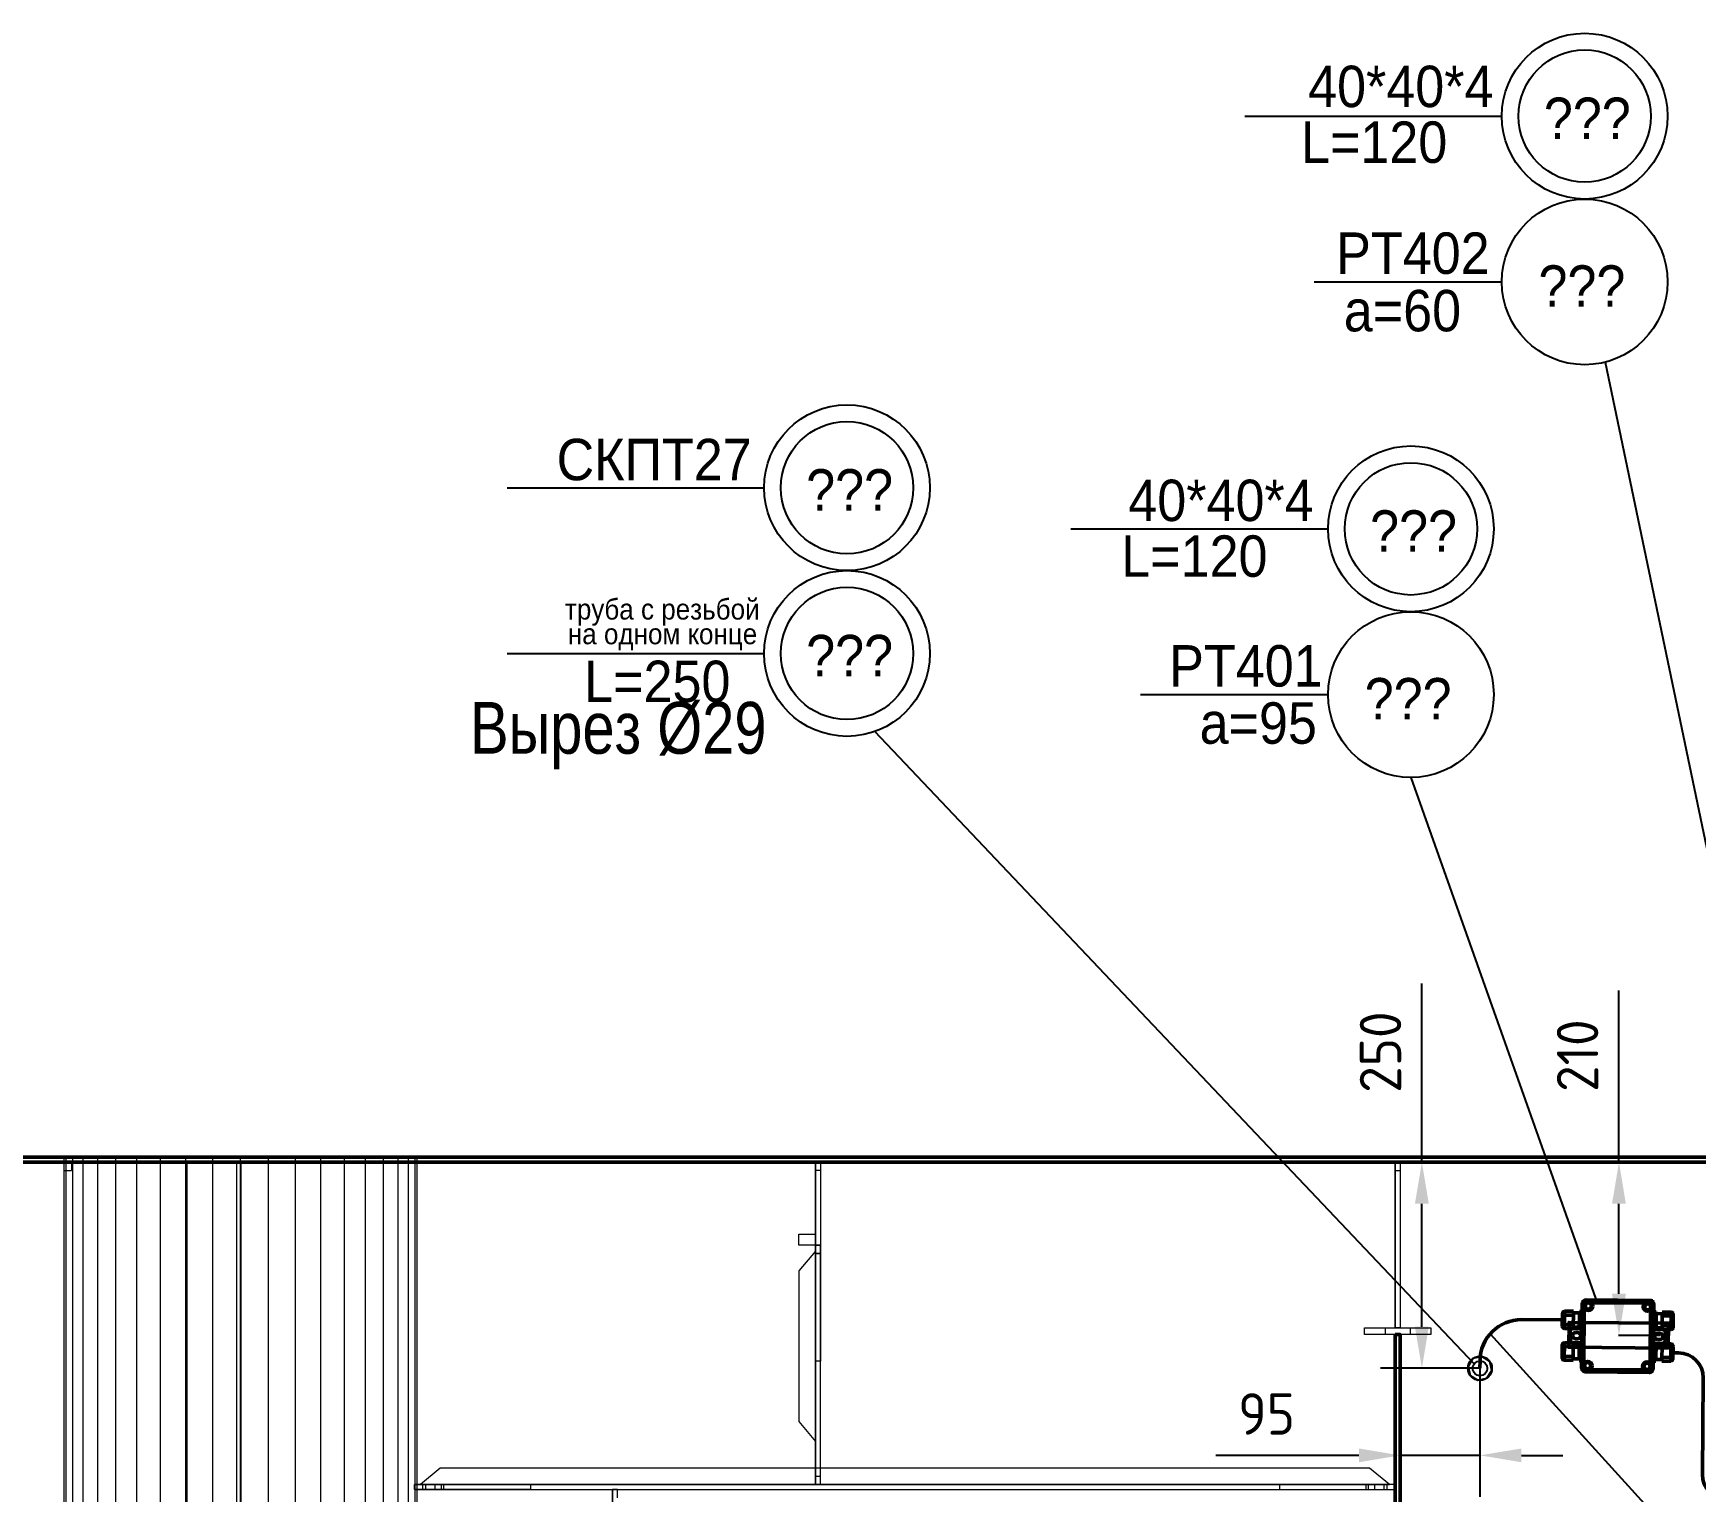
# Model space of a CAD drawing. Header units: millimetres. Extents: x -35117 to 70520, y -28859 to 27816.
# Drawn here: x 63216 to 65222, y -7542 to -5782 of the extents above; entities that cross this region are included whole.
import ezdxf

# ---------------------------------------------------------------- set-up
doc = ezdxf.new("R2010")
doc.units = ezdxf.units.MM
for name, color, linetype in [('-1102', 7, 'Continuous'), ('-1109', 7, 'Continuous'), ('-1114', 7, 'Continuous'), ('-1512', 7, 'Continuous'), ('EQUIPMENT', 7, 'Continuous'), ('PIPE_VENT', 251, 'Continuous'), ('Выноски', 7, 'Continuous'), ('Насыщение', 7, 'Continuous'), ('ПозицииОборудования', 7, 'Continuous'), ('Эл.слесарное насыщение', 7, 'Continuous')]:
    doc.layers.add(name, color=color, linetype=linetype)
doc.layers.add('Hull', color=1, linetype='Continuous', lineweight=40)
doc.layers.add('Сигнал', color=2, linetype='Continuous', lineweight=53)
doc.styles.add('SIMPLEX', font='simplex.shx', dxfattribs={"width": 0.9, "height": 50})
doc.styles.get("Standard").update_dxf_attribs({"font": 'arial.ttf'})
doc.dimstyles.new('М_20 -1', dxfattribs={"dimscale": 0, "dimtxt": 50, "dimasz": 50, "dimexe": 50, "dimexo": 0, "dimgap": 25, "dimtad": 1, "dimdec": 0, "dimrnd": 5, "dimdsep": 46, "dimtxsty": 'SIMPLEX', "dimcen": 50, "dimclrd": 1, "dimclre": 1, "dimclrt": 3, "dimadec": 0, "dimazin": 0, "dimtfac": 1, "dimtdec": 0, "dimtmove": 0, "dimatfit": 3, "dimfxl": 1, "dimtolj": 1, "dimtzin": 0, "dimarcsym": 0})

# ---------------------------------------------------------------- blocks, each defined once
blk = doc.blocks.new('*D284')
at = {"layer": 'Defpoints', "color": 0, "linetype": 'Continuous'}
for p in [(65129.3, -7143.9), (65129.8, -7143.9), (65129.3, -7352.6)]:
    blk.add_point(p, dxfattribs=at)
at = {"layer": 'Hull', "color": 1, "linetype": 'Continuous', "lineweight": -2}
for p, q in [((65129.8, -7143.9), (65129.8, -6936.8)), ((65129.3, -7143.9), (65179.8, -7143.9)), ((65129.8, -7302.6), (65129.8, -7193.9)), ((65129.3, -7352.6), (65179.8, -7352.6))]:
    blk.add_line(p, q, dxfattribs=at)
at = {"layer": 'Hull', "color": 1, "linetype": 'Continuous'}
for points in [[(65121.4, -7193.9), (65138.1, -7193.9), (65129.8, -7143.9)], [(65121.4, -7302.6), (65138.1, -7302.6), (65129.8, -7352.6)]]:
    blk.add_solid(points, dxfattribs=at)
at = {"layer": 'Hull', "color": 3, "linetype": 'Continuous', "lineweight": 9, "insert": (65079.8, -7015.3), "char_height": 50, "attachment_point": 5, "rotation": 90, "style": 'SIMPLEX'}
blk.add_mtext('\\A1;210', dxfattribs=at)
blk = doc.blocks.new('*D285')
at = {"layer": 'Defpoints', "color": 0, "linetype": 'Continuous'}
for p in [(64962, -7392.5), (64865.8, -7497.6), (64865.8, -10309.1)]:
    blk.add_point(p, dxfattribs=at)
at = {"layer": 'Hull', "color": 1, "linetype": 'Continuous', "lineweight": -2}
for p, q in [((64962, -7392.5), (64962, -7547.6)), ((64865.8, -10309.1), (64865.8, -7447.6)), ((64815.8, -7497.6), (64643, -7497.6)), ((64962, -7497.6), (64865.8, -7497.6)), ((65012, -7497.6), (65062, -7497.6))]:
    blk.add_line(p, q, dxfattribs=at)
at = {"layer": 'Hull', "color": 1, "linetype": 'Continuous'}
for points in [[(64815.8, -7489.3), (64815.8, -7505.9), (64865.8, -7497.6)], [(65012, -7489.3), (65012, -7505.9), (64962, -7497.6)]]:
    blk.add_solid(points, dxfattribs=at)
at = {"layer": 'Hull', "color": 3, "linetype": 'Continuous', "lineweight": 9, "insert": (64704.4, -7447.6), "char_height": 50, "attachment_point": 5, "style": 'SIMPLEX'}
blk.add_mtext('\\A1;95', dxfattribs=at)
blk = doc.blocks.new('*D286')
at = {"layer": 'Defpoints', "color": 0, "linetype": 'Continuous'}
for p in [(64891.9, -7143.9), (64962, -7143.9), (64962, -7392.5)]:
    blk.add_point(p, dxfattribs=at)
at = {"layer": 'Hull', "color": 1, "linetype": 'Continuous', "lineweight": -2}
for p, q in [((64891.9, -7143.9), (64891.9, -6928.2)), ((64962, -7143.9), (64841.9, -7143.9)), ((64891.9, -7342.5), (64891.9, -7193.9)), ((64962, -7392.5), (64841.9, -7392.5))]:
    blk.add_line(p, q, dxfattribs=at)
at = {"layer": 'Hull', "color": 1, "linetype": 'Continuous'}
for points in [[(64883.5, -7193.9), (64900.2, -7193.9), (64891.9, -7143.9)], [(64883.5, -7342.5), (64900.2, -7342.5), (64891.9, -7392.5)]]:
    blk.add_solid(points, dxfattribs=at)
at = {"layer": 'Hull', "color": 3, "linetype": 'Continuous', "lineweight": 9, "insert": (64841.9, -7011), "char_height": 50, "attachment_point": 5, "rotation": 90, "style": 'SIMPLEX'}
blk.add_mtext('\\A1;250', dxfattribs=at)

msp = doc.modelspace()

# ---------------------------------------------------------------- linework, layer by layer
at = {"layer": '-1102', "color": 3, "lineweight": 0}
msp.add_lwpolyline([(63460.811, -7143.897), (63465.811, -7143.897), (63465.811, -7153.898)], dxfattribs=at)
at = {"layer": '-1109', "color": 2, "lineweight": 0}
for p, q in [((63252.787, -7137.897), (63255.436, -7137.897)), ((63252.811, -7137.897), (63255.434, -7137.897)), ((63255.434, -7137.897), (63263.236, -7137.897)), ((63263.236, -7137.897), (63276.025, -7137.897)), ((63263.252, -7137.897), (63276.041, -7137.897)), ((63268.787, -7137.897), (63271.176, -7137.897)), ((63271.176, -7137.897), (63278.346, -7137.897)), ((63276.025, -7137.897), (63293.49, -7137.897)), ((63276.041, -7137.897), (63293.492, -7137.897)), ((63278.346, -7137.897), (63290.119, -7137.897)), ((63290.119, -7137.897), (63306.207, -7137.897)), ((63293.49, -7137.897), (63315.197, -7137.897)), ((63293.492, -7137.897), (63315.174, -7137.897)), ((63306.207, -7137.897), (63319.223, -7137.897)), ((63315.174, -7137.897), (63340.59, -7137.897)), ((63315.197, -7137.897), (63340.612, -7137.897)), ((63340.59, -7137.897), (63369.088, -7137.897)), ((63340.612, -7137.897), (63369.112, -7137.897)), ((63369.088, -7137.897), (63399.965, -7137.897)), ((63369.112, -7137.897), (63399.99, -7137.897)), ((63399.965, -7137.897), (63432.463, -7137.897)), ((63399.99, -7137.897), (63432.49, -7137.897)), ((63432.463, -7137.897), (63465.779, -7137.897)), ((63432.49, -7137.897), (63465.811, -7137.897)), ((63465.779, -7137.897), (63499.096, -7137.897)), ((63465.811, -7137.897), (63499.131, -7137.897)), ((63499.096, -7137.897), (63531.592, -7137.897)), ((63499.131, -7137.897), (63531.631, -7137.897)), ((63531.592, -7137.897), (63562.467, -7137.897)), ((63531.631, -7137.897), (63562.51, -7137.897)), ((63562.467, -7137.897), (63590.963, -7137.897)), ((63562.51, -7137.897), (63591.01, -7137.897)), ((63590.963, -7137.897), (63616.375, -7137.897)), ((63591.01, -7137.897), (63616.424, -7137.897)), ((63605.408, -7137.897), (63616.744, -7137.897)), ((63612.475, -7137.897), (63625.207, -7137.897)), ((63616.424, -7137.897), (63638.131, -7137.897)), ((63616.744, -7137.897), (63638.373, -7137.897)), ((63625.207, -7137.897), (63641.34, -7137.897)), ((63638.131, -7137.897), (63655.596, -7137.897)), ((63638.373, -7137.897), (63655.768, -7137.897)), ((63641.34, -7137.897), (63653.164, -7137.897)), ((63653.164, -7137.897), (63660.389, -7137.897)), ((63655.596, -7137.897), (63668.385, -7137.897)), ((63655.768, -7137.897), (63668.496, -7137.897)), ((63660.389, -7137.897), (63662.834, -7137.897)), ((63668.385, -7137.897), (63676.188, -7137.897)), ((63668.496, -7137.897), (63676.248, -7137.897)), ((63676.188, -7137.897), (63678.811, -7137.897)), ((63676.248, -7137.897), (63678.834, -7137.897))]:
    msp.add_line(p, q, dxfattribs=at)
at = {"layer": '-1114', "color": 4, "lineweight": 0}
msp.add_line((64859.811, -7538.898), (64859.811, -7532.898), dxfattribs=at)
at = {"layer": '-1512', "color": 6, "lineweight": 0}
for p, q in [((64245.406, -7137.897), (64243.813, -7137.897)), ((64256.776, -7137.897), (64251.746, -7137.897)), ((64264.813, -7137.897), (64256.776, -7137.897)), ((64265.18, -7137.897), (64264.813, -7137.897)), ((64279.66, -7137.897), (64277.479, -7137.897)), ((64284.213, -7137.897), (64279.66, -7137.897)), ((64285.813, -7137.897), (64284.213, -7137.897)), ((64288.813, -7137.897), (64286.985, -7137.897))]:
    msp.add_line(p, q, dxfattribs=at)
for points in [[(64247.842, -7137.897), (64245.406, -7137.897), (64243.813, -7137.897), (64242.639, -7137.897)], [(64255.627, -7137.897), (64251.746, -7137.897), (64247.842, -7137.897)], [(64264.813, -7137.897), (64256.776, -7137.897), (64255.627, -7137.897)], [(64273.996, -7137.897), (64265.18, -7137.897), (64264.813, -7137.897)], [(64281.783, -7137.897), (64279.66, -7137.897), (64277.479, -7137.897), (64273.996, -7137.897)], [(64286.985, -7137.897), (64285.813, -7137.897), (64284.213, -7137.897), (64281.783, -7137.897)]]:
    msp.add_lwpolyline(points, dxfattribs=at)
at = {"color": 1}
for centre, radius in [((65088.403, -5881.563), 100), ((65088.403, -5881.563), 79.838), ((64197.904, -6329.975), 100), ((64197.904, -6329.975), 79.838), ((64878.612, -6379.578), 100), ((64878.612, -6379.578), 79.838), ((64197.904, -6529.975), 100), ((64197.904, -6529.975), 79.838)]:
    msp.add_circle(centre, radius, dxfattribs=at)
at = {"layer": 'EQUIPMENT', "color": 2, "lineweight": 50}
for p, q in [((65064.002, -7344.658), (65064.187, -7323.58)), ((65064.187, -7323.58), (65074.825, -7323.713)), ((65074.825, -7323.713), (65074.64, -7344.751)), ((65082.111, -7325.789), (65082.129, -7323.797)), ((65082.129, -7323.797), (65085.312, -7323.825)), ((65084.715, -7391.81), (65085.401, -7313.612)), ((65084.721, -7391.072), (65085.401, -7313.612)), ((65087.316, -7385.178), (65087.876, -7321.27)), ((65089.457, -7309.958), (65166.934, -7310.638)), ((65097.873, -7313.39), (65159.647, -7313.936)), ((65168.039, -7323.454), (65167.506, -7385.057)), ((65171.731, -7314.662), (65171.041, -7393.246)), ((65174.827, -7324.611), (65171.644, -7324.583)), ((65174.809, -7326.603), (65174.827, -7324.611)), ((65182.131, -7324.655), (65181.947, -7345.693)), ((65192.769, -7324.709), (65182.131, -7324.655)), ((65192.584, -7345.787), (65192.769, -7324.709)), ((65061.412, -7341.483), (65061.54, -7326.997)), ((65074.64, -7344.751), (65064.002, -7344.658)), ((65074.68, -7340.16), (65064.043, -7340.067)), ((65074.784, -7328.354), (65064.146, -7328.261)), ((65073.846, -7344.603), (65085.252, -7344.704)), ((65081.962, -7342.764), (65074.658, -7342.7)), ((65082.111, -7325.789), (65074.807, -7325.725)), ((65082.111, -7325.789), (65081.944, -7344.835)), ((65081.944, -7344.835), (65085.127, -7344.863)), ((65081.984, -7340.244), (65085.167, -7340.272)), ((65082.088, -7328.439), (65085.271, -7328.466)), ((65085.101, -7361.679), (65085.252, -7344.704)), ((65174.682, -7341.058), (65171.5, -7341.03)), ((65174.786, -7329.253), (65171.603, -7329.225)), ((65174.809, -7326.603), (65174.642, -7345.649)), ((65174.66, -7343.578), (65181.965, -7343.642)), ((65174.809, -7326.603), (65182.114, -7326.667)), ((65181.987, -7341.103), (65192.624, -7341.196)), ((65182.091, -7329.297), (65192.728, -7329.39)), ((65195.23, -7342.658), (65195.357, -7328.172)), ((65061.206, -7364.941), (65061.079, -7379.427)), ((65061.141, -7372.348), (65061.206, -7364.941)), ((65063.852, -7361.812), (65063.667, -7382.89)), ((65074.489, -7361.905), (65063.852, -7361.812)), ((65070.767, -7358.893), (65070.858, -7347.684)), ((65074.052, -7361.581), (65085.101, -7361.679)), ((65074.304, -7382.944), (65074.489, -7361.905)), ((65074.356, -7361.584), (65085.101, -7361.679)), ((65081.776, -7364.021), (65074.471, -7363.957)), ((65077.35, -7356.836), (65080.048, -7356.86)), ((65080.114, -7349.433), (65077.416, -7349.409)), ((65081.627, -7380.996), (65081.794, -7361.95)), ((65081.794, -7361.95), (65084.977, -7361.978)), ((65174.492, -7362.764), (65171.309, -7362.736)), ((65171.311, -7362.441), (65171.461, -7345.466)), ((65182.056, -7362.536), (65171.311, -7362.441)), ((65182.361, -7362.538), (65171.311, -7362.441)), ((65174.642, -7345.649), (65171.459, -7345.621)), ((65182.867, -7345.567), (65171.461, -7345.466)), ((65174.324, -7381.81), (65174.492, -7362.764)), ((65174.473, -7364.835), (65181.778, -7364.899)), ((65179.147, -7357.735), (65176.449, -7357.712)), ((65176.515, -7350.285), (65179.212, -7350.309)), ((65181.611, -7383.886), (65181.796, -7362.848)), ((65181.796, -7362.848), (65192.433, -7362.941)), ((65181.947, -7345.693), (65192.584, -7345.787)), ((65185.692, -7359.909), (65185.8, -7348.7)), ((65192.433, -7362.941), (65192.248, -7384.019)), ((65063.667, -7382.89), (65074.304, -7382.944)), ((65074.345, -7378.302), (65063.708, -7378.209)), ((65074.449, -7366.496), (65063.811, -7366.403)), ((65081.627, -7380.996), (65074.322, -7380.932)), ((65081.627, -7380.996), (65081.609, -7382.988)), ((65081.609, -7382.988), (65084.792, -7383.016)), ((65081.65, -7378.346), (65084.833, -7378.374)), ((65081.753, -7366.54), (65084.936, -7366.568)), ((65174.307, -7383.802), (65171.124, -7383.774)), ((65174.348, -7379.16), (65171.165, -7379.132)), ((65174.451, -7367.355), (65171.269, -7367.327)), ((65174.324, -7381.81), (65174.307, -7383.802)), ((65174.324, -7381.81), (65181.629, -7381.874)), ((65192.248, -7384.019), (65181.611, -7383.886)), ((65181.652, -7379.244), (65192.289, -7379.338)), ((65181.756, -7367.439), (65192.393, -7367.532)), ((65195.023, -7366.116), (65194.896, -7380.602)), ((65166.23, -7397.634), (65089.559, -7396.961)), ((65096.536, -7393.954), (65159.004, -7394.503))]:
    msp.add_line(p, q, dxfattribs=at)
for centre, radius in [((65092.959, -7317.437), 5.305), ((65092.959, -7317.437), 3.713), ((65164.246, -7318.436), 5.305), ((65164.246, -7318.436), 3.713), ((65092.022, -7389.465), 5.305), ((65163.562, -7390.201), 5.305), ((65092.022, -7389.465), 3.713), ((65163.562, -7390.201), 3.713)]:
    msp.add_circle(centre, radius, dxfattribs=at)
for centre, radius, start, end in [((65065.035, -7326.993), 3.498, 104.061355, 180.385952), ((65090.338, -7315.131), 5.166, 89.299456, 162.892213), ((65092.959, -7317.437), 6.366, 104.68229, 217.018148), ((65092.959, -7317.437), 6.366, 39.471238, 104.682334), ((65164.23, -7318.354), 6.366, 4.281935, 136.060578), ((65167.354, -7315.009), 4.391, 354.451996, 95.489883), ((65164.23, -7318.354), 6.366, 306.745577, 4.282162), ((65191.862, -7328.107), 3.498, 358.607678, 74.932274), ((65064.67, -7341.469), 3.258, 180.242445, 258.174003), ((65074.766, -7348.484), 3.989, 103.334902, 169.422794), ((65191.973, -7342.587), 3.258, 280.819626, 358.751184), ((65064.463, -7365.012), 3.258, 100.819626, 178.751184), ((65073.798, -7358.541), 3.051, 186.623601, 274.774329), ((65077.383, -7353.122), 3.713, 89.490255, 179.490255), ((65077.383, -7353.122), 3.713, 179.490255, 269.490255), ((65080.081, -7353.146), 3.713, 269.490255, 359.490255), ((65080.081, -7353.146), 3.713, 359.490255, 89.490255), ((65176.482, -7353.999), 3.713, 89.496815, 179.496815), ((65176.482, -7353.999), 3.713, 179.496815, 269.496815), ((65179.179, -7354.022), 3.713, 269.496815, 359.496815), ((65179.179, -7354.022), 3.713, 359.496815, 89.496815), ((65182.669, -7359.503), 3.051, 264.212741, 352.363469), ((65181.879, -7349.431), 3.989, 9.564276, 75.652167), ((65191.766, -7366.13), 3.258, 0.242445, 78.174003), ((65064.574, -7379.492), 3.498, 178.607678, 254.932274), ((65163.534, -7390.031), 6.366, 277.303167, 51.391499), ((65191.401, -7380.606), 3.498, 284.061355, 0.385952), ((65090.216, -7391.489), 5.511, 175.655155, 275.84133), ((65092.022, -7389.465), 6.366, 137.665934, 258.402415), ((65092.022, -7389.465), 6.366, 258.402415, 315.155613), ((65163.534, -7390.031), 6.366, 224.632602, 277.303111), ((65166.22, -7392.792), 4.843, 270.124606, 4.375938)]:
    msp.add_arc(centre, radius, start, end, dxfattribs=at)
at = {"layer": 'Hull', "color": 4, "linetype": 'Continuous', "lineweight": 50}
for p, q in [((60165.812, -7137.897), (66115.811, -7137.897)), ((63252.811, -7137.897), (60165.812, -7137.897)), ((66115.811, -7143.897), (60165.812, -7143.897)), ((69265.81, -7137.897), (63678.811, -7137.897)), ((64859.811, -7351.899), (64859.811, -9736.896))]:
    msp.add_line(p, q, dxfattribs=at)
at = {"layer": 'Hull', "color": 86, "linetype": 'Continuous', "lineweight": 9}
for p, q in [((64159.811, -7243.897), (64159.811, -7143.897)), ((64859.811, -7143.897), (64859.811, -7343.897)), ((64165.811, -7153.898), (64159.811, -7153.898)), ((64859.811, -7153.898), (64865.811, -7153.898)), ((64139.811, -7243.897), (64139.811, -7230.506)), ((64139.811, -7230.506), (64159.811, -7230.506)), ((64139.811, -7243.897), (64139.811, -7230.506)), ((64159.811, -7243.897), (64139.811, -7243.897)), ((64159.811, -7230.506), (64159.811, -7243.897)), ((64159.811, -7243.897), (64159.811, -7253.898)), ((64159.811, -7251.047), (64139.811, -7274.885)), ((64159.811, -7480.747), (64159.811, -7251.047)), ((64165.811, -7253.898), (64159.811, -7253.898)), ((64159.811, -7253.898), (64165.811, -7253.898)), ((64159.811, -7253.898), (64159.811, -7383.896)), ((64165.811, -7522.898), (64165.811, -7253.898)), ((64139.811, -7274.885), (64139.811, -7456.913)), ((64822.811, -7351.899), (64822.811, -7343.897)), ((64822.811, -7343.897), (64847.811, -7343.897)), ((64822.811, -7351.899), (64822.811, -7343.897)), ((64847.811, -7351.899), (64847.811, -7343.897)), ((64847.811, -7343.897), (64877.811, -7343.897)), ((64877.811, -7343.897), (64877.811, -7351.899)), ((64877.811, -7343.897), (64902.811, -7343.897)), ((64902.811, -7343.897), (64902.811, -7351.899)), ((64847.811, -7351.899), (64822.811, -7351.899)), ((64877.811, -7351.899), (64847.811, -7351.899)), ((64902.811, -7351.899), (64877.811, -7351.899)), ((64139.811, -7456.913), (64159.811, -7480.747)), ((63706.797, -7512.897), (63682.961, -7532.898)), ((63706.797, -7512.897), (63682.961, -7532.898)), ((64159.811, -7522.898), (64165.811, -7522.898)), ((64159.811, -7532.898), (64159.811, -7522.898)), ((63675.811, -7538.898), (63675.811, -7532.898)), ((63675.811, -7532.898), (63685.811, -7532.898)), ((63675.811, -7538.898), (63675.811, -7532.898)), ((63675.811, -7532.898), (63675.811, -7538.898)), ((63689.205, -7532.898), (63675.811, -7532.898)), ((63675.811, -7532.898), (63675.811, -7538.898)), ((63685.811, -7538.898), (63675.811, -7538.898)), ((63675.811, -7538.898), (63689.205, -7538.898)), ((63685.811, -7538.898), (63685.811, -7532.898)), ((63685.811, -7532.898), (63815.811, -7532.898)), ((63815.811, -7538.898), (63685.811, -7538.898)), ((63689.205, -7532.898), (63689.205, -7538.898)), ((63700.559, -7532.898), (63689.205, -7532.898)), ((63689.205, -7538.898), (63700.559, -7538.898)), ((63700.559, -7532.898), (63700.559, -7538.898)), ((63708.147, -7532.898), (63700.559, -7532.898)), ((63700.559, -7538.898), (63708.147, -7538.898)), ((63708.147, -7532.898), (63708.147, -7538.898)), ((63710.811, -7532.898), (63708.147, -7532.898)), ((63708.147, -7538.898), (63710.811, -7538.898)), ((63710.811, -7532.898), (63710.811, -7538.898)), ((64824.811, -7532.898), (63710.811, -7532.898)), ((63710.811, -7538.898), (64824.811, -7538.898)), ((63815.811, -7532.898), (63815.811, -7538.898)), ((63914.811, -7538.898), (63914.811, -8648.899)), ((64719.811, -7532.898), (64719.811, -7538.898)), ((64849.811, -7532.898), (64719.811, -7532.898)), ((64719.811, -7532.898), (64719.811, -7538.898)), ((64719.811, -7538.898), (64849.811, -7538.898)), ((64824.811, -7538.898), (64824.811, -7532.898)), ((64827.475, -7532.898), (64824.811, -7532.898)), ((64824.811, -7538.898), (64827.475, -7538.898)), ((64827.475, -7538.898), (64827.475, -7532.898)), ((64835.063, -7532.898), (64827.475, -7532.898)), ((64827.475, -7538.898), (64835.063, -7538.898)), ((64835.063, -7538.898), (64835.063, -7532.898)), ((64846.416, -7532.898), (64835.063, -7532.898)), ((64835.063, -7538.898), (64846.416, -7538.898)), ((64846.416, -7538.898), (64846.416, -7532.898)), ((64859.811, -7532.898), (64846.416, -7532.898)), ((64846.416, -7538.898), (64859.811, -7538.898)), ((64849.811, -7538.898), (64849.811, -7532.898)), ((64859.811, -7532.898), (64849.811, -7532.898)), ((64849.811, -7538.898), (64859.811, -7538.898)), ((64859.811, -7538.898), (64859.811, -7532.898))]:
    msp.add_line(p, q, dxfattribs=at)
for points in [[(64159.811, -7143.897), (64165.811, -7143.897), (64165.811, -7153.898)], [(64159.811, -7143.897), (64159.811, -7153.898), (64159.811, -7243.897)], [(64859.811, -7143.897), (64865.811, -7143.897), (64865.811, -7153.898)], [(64859.811, -7343.897), (64859.811, -7153.898), (64859.811, -7143.897)], [(64165.811, -7153.898), (64165.811, -7243.897), (64159.811, -7243.897)], [(64865.811, -7153.898), (64865.811, -7343.897), (64859.811, -7343.897)], [(64165.811, -7253.898), (64165.811, -7243.897), (64159.811, -7243.897)], [(64159.811, -7522.898), (64159.811, -7253.898), (64159.811, -7243.897)], [(64159.811, -7243.897), (64159.811, -7487.897), (64159.811, -7489.798), (64159.811, -7495.218), (64159.811, -7503.33), (64159.811, -7512.897), (64159.811, -7532.898)], [(64159.811, -7243.897), (64165.811, -7243.897), (64165.811, -7253.898)], [(64159.811, -7383.896), (64159.811, -7375.141), (64159.811, -7243.897)], [(64159.811, -7251.047), (64139.811, -7274.885), (64139.811, -7456.913), (64159.811, -7480.747)], [(64165.811, -7253.898), (64165.811, -7383.896), (64159.811, -7383.896)], [(63682.961, -7532.898), (64852.66, -7532.898), (64828.824, -7512.897), (63706.797, -7512.897)], [(64159.811, -7532.898), (64165.811, -7532.898), (64165.811, -7522.898)], [(63920.811, -7548.899), (63920.811, -7538.898), (63914.811, -7538.898)], [(63914.811, -8638.898), (63914.811, -7548.899), (63914.811, -7538.898)]]:
    msp.add_lwpolyline(points, dxfattribs=at)
at = {"layer": 'Hull', "color": 4, "linetype": 'Continuous', "lineweight": 50}
for points in [[(64859.811, -7351.899), (64865.811, -7351.899), (64865.811, -9701.899)], [(64859.811, -9736.896), (64859.811, -9723.505), (64859.811, -9712.146), (64859.811, -9704.56), (64859.811, -9701.899), (64859.811, -7351.899)]]:
    msp.add_lwpolyline(points, dxfattribs=at)
at = {"layer": 'PIPE_VENT', "color": 251, "linetype": 'Continuous', "lineweight": 5}
for p, q in [((63252.811, -8437.897), (63252.811, -7137.897)), ((63255.434, -8437.897), (63255.434, -7137.897)), ((63255.436, -7137.897), (63263.252, -7137.897)), ((63263.236, -8437.897), (63263.236, -7137.897)), ((63276.025, -8437.897), (63276.025, -7137.897)), ((63293.49, -8437.897), (63293.49, -7137.897)), ((63315.197, -8437.897), (63315.197, -7137.897)), ((63340.612, -8437.897), (63340.612, -7137.897)), ((63369.112, -8437.897), (63369.112, -7137.897)), ((63399.99, -8437.897), (63399.99, -7137.897)), ((63401.104, -9736.921), (63401.104, -7143.561)), ((63401.104, -7143.561), (63401.104, -9736.921)), ((63432.49, -8437.897), (63432.49, -7137.897)), ((63465.811, -8437.897), (63465.811, -7137.897)), ((63466.065, -9736.921), (63466.065, -7143.561)), ((63466.065, -7143.561), (63466.065, -9736.921)), ((63499.131, -7137.897), (63499.131, -8437.897)), ((63531.631, -7137.897), (63531.631, -8437.897)), ((63562.51, -7137.897), (63562.51, -8437.897)), ((63591.01, -7137.897), (63591.01, -8437.897)), ((63616.424, -7137.897), (63616.424, -8437.897)), ((63638.131, -7137.897), (63638.131, -8437.897)), ((63655.596, -7137.897), (63655.596, -8437.897)), ((63668.385, -7137.897), (63668.385, -8437.897)), ((63676.188, -7137.897), (63676.188, -8437.897)), ((63678.811, -7137.897), (63678.811, -8437.897)), ((63253.811, -7153.898), (63261.811, -7153.898)), ((63465.811, -7153.898), (63465.811, -9725.898))]:
    msp.add_line(p, q, dxfattribs=at)
for points in [[(60726.023, -9736.921), (63401.186, -9736.921), (63401.186, -7143.561), (60726.023, -7143.561)], [(63253.811, -7143.897), (63261.811, -7143.897), (63261.811, -7153.898)], [(63401.104, -7143.561), (63461.104, -7143.561), (63461.104, -9736.921), (63401.104, -9736.921)]]:
    msp.add_lwpolyline(points, dxfattribs=at)
at = {"layer": 'Выноски', "color": 1}
msp.add_line((64955.066, -7387.125), (64231.459, -6624.178), dxfattribs=at)
at = {"layer": 'Насыщение', "color": 1}
for p, q in [((65113.068, -6178.474), (65352.843, -7326.632)), ((64878.612, -6679.578), (65103.612, -7313.441)), ((64974.409, -7350.907), (65762.269, -8218.616))]:
    msp.add_line(p, q, dxfattribs=at)
at = {"layer": 'Насыщение'}
msp.add_lwpolyline([(64964.392, -7378.36), (64953.576, -7380.842), (64947.682, -7390.246), (64950.165, -7401.062), (64959.568, -7406.956), (64970.385, -7404.474), (64976.278, -7395.07), (64973.796, -7384.253)], close=True, dxfattribs=at)
for centre, radius in [((64961.981, -7392.544), 14.5), ((64961.98, -7392.658), 8.855)]:
    msp.add_circle(centre, radius, dxfattribs=at)
at = {"layer": 'ПозицииОборудования', "color": 1}
for p, q in [((64678.029, -5881.563), (64988.403, -5881.563)), ((64761.945, -6081.563), (64988.403, -6081.563)), ((63787.529, -6329.975), (64097.904, -6329.975)), ((64468.238, -6379.578), (64778.612, -6379.578)), ((63787.529, -6529.975), (64097.904, -6529.975)), ((64552.154, -6579.578), (64778.612, -6579.578))]:
    msp.add_line(p, q, dxfattribs=at)
for centre in [(65088.403, -6081.563), (64878.612, -6579.578)]:
    msp.add_circle(centre, 100, dxfattribs=at)
at = {"layer": 'Сигнал', "lineweight": 50}
for points in [[(64961.981, -7392.544), (64962.062, -7383.369, -0.41421356), (65012.499, -7333.81), (65061.476, -7334.24)], [(65367.984, -7500.132), (65367.794, -7521.788, -0.41421356), (65337.531, -7551.524), (65260.26, -7550.845, -0.41421356), (65230.525, -7520.583), (65231.546, -7404.246, 0.41421356), (65201.811, -7373.984), (65194.955, -7373.923)]]:
    msp.add_lwpolyline(points, format="xyb", dxfattribs=at)
at = {"layer": 'Эл.слесарное насыщение', "lineweight": 50}
msp.add_lwpolyline([(65189.213, -7368.146), (65069.218, -7367.093), (65069.481, -7337.094), (65189.477, -7338.148)], close=True, dxfattribs=at)

# ---------------------------------------------------------------- texts
at = {"layer": 'Выноски', "color": 3, "ltscale": 100, "width": 0.8}
msp.add_text('Вырез %%C29', height=62.5, dxfattribs=at).set_placement((63742.93, -6650.93))
at = {"layer": 'Насыщение', "color": 3, "width": 0.9}
for p in [(65039.138, -5909.18, 136.634), (64148.638, -6357.593, 136.634), (64829.347, -6407.196, 136.634), (64148.638, -6557.593, 136.634)]:
    msp.add_text('???', height=50, dxfattribs=at).set_placement(p)
at = {"layer": 'ПозицииОборудования', "color": 3, "width": 0.9}
for s, height, p in [('40*40*4', 50, (64754.57, -5870.73)), ('L=120', 50, (64746.007, -5937.973)), ('РТ402', 50, (64788.449, -6071.926)), ('???', 50, (65032.62, -6111.563)), ('a=60', 50, (64797.627, -6141.268)), ('СКПТ27', 50, (63847.408, -6320.953)), ('40*40*4', 50, (64537.551, -6370.245)), ('L=120', 50, (64528.988, -6437.489)), ('труба с резьбой ', 25, (63857.455, -6489.049)), ('на одном конце', 25, (63860.948, -6518.833)), ('РТ401', 50, (64586.885, -6569.941)), ('L=250', 50, (63880.673, -6588.635)), ('???', 50, (64822.829, -6609.578)), ('a=95', 50, (64623.574, -6638.892))]:
    msp.add_text(s, height=height, dxfattribs=at).set_placement(p)

# ---------------------------------------------------------------- dimensions: what is measured, and where the dimension line sits
at = {"layer": 'Hull', "color": 86, "linetype": 'Continuous', "lineweight": 9}
for base, p1, p2, picture, middle in [((64891.877, -7143.897), (64961.981, -7392.544), (64961.981, -7143.897), '*D286', (64891.877, -7011.04)), ((65129.766, -7143.897), (65129.347, -7352.62), (65129.347, -7143.897), '*D284', (65129.766, -7015.326))]:
    dim = msp.add_linear_dim(base=base, p1=p1, p2=p2, angle=90, dimstyle='М_20 -1', override={"dimscale": 1, "dimfxl": 1.25}, dxfattribs=at)
    dim.commit()
    dim.dimension.update_dxf_attribs({"geometry": picture, "text_midpoint": middle, "dimtype": 160})
dim = msp.add_linear_dim(base=(64865.81, -7497.602), p1=(64961.981, -7392.544), p2=(64865.81, -10309.107), angle=180, dimstyle='М_20 -1', override={"dimscale": 1, "dimfxl": 1.25}, dxfattribs=at)
dim.commit()
dim.dimension.update_dxf_attribs({"geometry": '*D285', "text_midpoint": (64704.382, -7447.602)})

doc.saveas('drawing.dxf')
